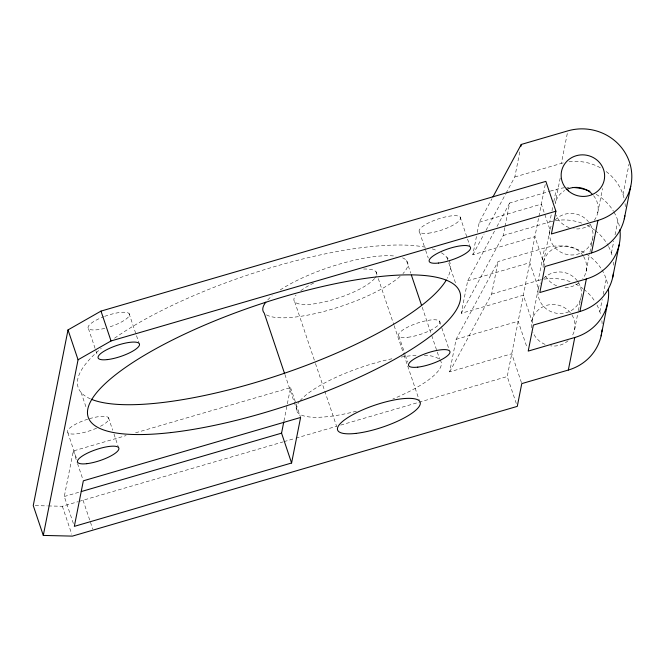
<?xml version="1.0" encoding="UTF-8"?>
<svg xmlns="http://www.w3.org/2000/svg" width="665" height="665" viewBox="0 0 665 665"><rect width="100%" height="100%" fill="white"/><g stroke="black" fill="none" stroke-linecap="round" stroke-linejoin="round"><path stroke-width="0.5" stroke-dasharray="3.33 2.49" d="M73.358 523.471L64.289 496.514L73.3 450.978L126.117 435.575M283.955 421.012L287.155 404.819M287.355 403.805L290.563 387.62L135.095 432.957M521.451 382.649L511.734 353.763L449.656 371.868L456.099 339.341L498.085 261.545L544.635 247.97A49.019 46.691 11.2 0 1 585.391 253.382M532.715 323.14L523.322 295.218L461.244 313.323L467.686 280.788L495.026 230.132M544.627 265.551L534.909 236.665L472.832 254.77L476.456 236.474M477.262 232.409L479.274 222.243L491.967 198.719M449.656 371.868L491.643 294.071L498.085 261.545M461.244 313.323L503.23 235.526L504.843 227.388M505.043 226.374L509.673 203L549.29 191.445M506.032 193.257L514.818 176.973L520.254 149.525M516.298 403.497L507.229 376.54L538.733 217.355M538.933 216.333L545.267 184.338M491.643 294.071L538.201 280.497L544.635 247.97M503.23 235.526L549.789 221.944L551.194 214.828M552 210.763L552.806 206.699M553.812 201.62L556.223 189.417A49.019 46.691 11.2 0 1 565.857 187.605M514.818 176.973L561.376 163.399L567.611 131.886M532 320.547L538.434 288.02M543.588 261.993L550.021 229.467M560.204 178.029L555.175 203.44A21.787 20.756 11.2 0 1 564.618 190.506M574.535 329.99L578.151 311.694M578.359 310.68L580.969 297.463M586.123 271.436L589.747 253.141M589.946 252.126L592.557 238.91M597.71 212.891L602.54 188.494M599.822 311.685L602.232 299.491M603.238 294.412L606.256 279.159M611.409 253.141L613.828 240.938M615.034 234.845L617.851 220.614M622.997 194.587L629.032 164.097M472.832 254.77L484.062 233.964M486.015 230.348L505.541 194.163M496.979 226.516L509.673 203M550.279 191.154L556.223 189.417M479.274 222.243L541.343 204.138L550.42 231.096M467.686 280.788L529.756 262.692L538.509 288.685M456.099 339.341L518.168 321.237L527.245 348.194M64.289 496.514L80.232 491.867M48.304 505.932L62.352 506.273L78.121 501.676M79.11 501.385L282.999 441.926M283.997 441.635L294.936 438.443M295.933 438.152L336.714 426.265M340.696 425.101L507.229 376.54M35.253 505.616L47.298 505.907M460.138 217.039L469.864 245.925M446.863 257.255L448.484 262.068M448.808 263.032L455.616 283.257M419.499 232.06L425.334 249.392M425.658 250.356L428.252 258.062M439.54 321.129L441.485 326.906M441.809 327.87L449.257 350.014M406.456 260.472L410.729 273.149M422.217 307.288L431.41 334.595M431.735 335.567L439.615 358.984M398.9 336.149L405.051 354.445M405.376 355.409L407.645 362.151M375.983 271.736L376.972 274.678M378.285 278.593L393.788 324.645M394.112 325.626L403.68 354.038M404.004 355.019L419.174 400.089M294.703 301.785L315.144 362.533M315.476 363.514L336.581 426.223M290.563 387.62L295.75 403.023M296.066 403.979L300.605 417.462M284.903 374.503L297.704 412.541M129.077 313.589L139.118 343.431M88.437 328.61L95.561 349.79M95.885 350.754L97.181 354.603M108.47 417.678L112.684 430.197M113.981 434.046L118.52 447.52M81.105 392.483L86.292 407.886M67.83 432.699L76.583 458.7M73.3 450.978L77.19 462.532M77.514 463.488L83.017 479.856M83.05 500.238L92.767 529.124M62.352 506.273L71.754 534.195M566.838 187.53A49.019 46.691 11.2 0 1 568.791 187.43M596.139 194.33A49.019 46.691 11.2 0 1 613.479 211.229M614.011 212.127A49.019 46.691 11.2 0 1 619.597 227.588M590.503 224.787A21.787 20.756 11.2 0 1 571.459 254.978A21.787 20.756 11.2 0 1 551.925 224.388M555.15 219.974A21.787 20.756 11.2 0 1 588.45 221.719M586.231 253.905A49.019 46.691 11.2 0 1 600.778 268.037M601.892 269.782A49.019 46.691 11.2 0 1 608.01 286.133M578.45 282.534A21.787 20.756 11.2 0 1 560.346 313.531A21.787 20.756 11.2 0 1 540.337 282.933M543.563 278.527A21.787 20.756 11.2 0 1 577.96 281.76M561.376 163.399A49.019 46.691 11.2 0 1 563.247 162.892M569.049 161.794A49.019 46.691 11.2 0 1 602.133 168.81M606.206 171.57A49.019 46.691 11.2 0 1 624.36 199.542M625.042 203.598A49.019 46.691 11.2 0 1 625.308 206.64M549.789 221.944A49.019 46.691 11.2 0 1 554.535 220.813M555.508 220.639A49.019 46.691 11.2 0 1 582.631 223.457M587.12 225.46A49.019 46.691 11.2 0 1 594.618 230.115M595.399 230.713A49.019 46.691 11.2 0 1 608.084 245.56M608.575 246.482A49.019 46.691 11.2 0 1 612.54 257.081M613.454 262.143A49.019 46.691 11.2 0 1 613.72 265.185M538.201 280.497A49.019 46.691 11.2 0 1 542.948 279.358M543.92 279.192A49.019 46.691 11.2 0 1 570.121 281.652M575.533 284.013A49.019 46.691 11.2 0 1 583.03 288.668M583.812 289.267A49.019 46.691 11.2 0 1 594.335 300.563M596.987 305.036A49.019 46.691 11.2 0 1 600.952 315.634M601.867 320.696A49.019 46.691 11.2 0 1 602.133 323.739M593.596 195.693A21.787 20.756 11.2 0 1 594.352 220.281M590.545 224.238A21.787 20.756 11.2 0 1 573.762 228.752M569.157 227.621A21.787 20.756 11.2 0 1 556.065 215.053M583.604 256.515A21.787 20.756 11.2 0 1 582.764 278.826M578.957 282.791A21.787 20.756 11.2 0 1 563.122 287.405M556.68 285.834A21.787 20.756 11.2 0 1 544.826 274.454M543.13 267.397A21.787 20.756 11.2 0 1 558.159 246.823A21.787 20.756 11.2 0 1 583.105 255.734M572.016 315.06A21.787 20.756 11.2 0 1 571.701 336.623M568.085 340.746A21.787 20.756 11.2 0 1 550.587 345.85M545.092 344.387A21.787 20.756 11.2 0 1 532.881 332.159M531.726 327.754A21.787 20.756 11.2 0 1 545.674 305.651A21.787 20.756 11.2 0 1 571.518 314.287M104.646 316.374A21.787 5.819 -18.6 0 1 129.401 314.146A21.787 5.819 -18.6 0 1 108.362 327.338M104.779 328.335A21.787 5.819 -18.6 0 1 88.029 327.679A21.787 5.819 -18.6 0 1 103.765 316.706M89.442 418.684A21.787 5.819 -18.6 0 1 108.087 417.329A21.787 5.819 -18.6 0 1 100.174 426.448M96.575 428.169A21.787 5.819 -18.6 0 1 67.93 432.807A21.787 5.819 -18.6 0 1 87.639 419.233M449.116 260.613A196.075 52.402 -18.6 0 1 447.346 278.219M90.332 398.842A196.075 52.402 -18.6 0 1 101.255 348.377M114.555 338.219A196.075 52.402 -18.6 0 1 426.863 247.513M432.233 248.91A196.075 52.402 -18.6 0 1 437.645 250.896M441.336 252.783A196.075 52.402 -18.6 0 1 448.642 259.732M439.939 359.956A76.251 20.374 -18.6 0 1 392.849 399.008M356.382 411.203A76.251 20.374 -18.6 0 1 299.325 401.643M300.031 400.754A76.251 20.374 -18.6 0 1 391.918 358.792M401.203 357.047A76.251 20.374 -18.6 0 1 417.504 355.276M424.337 355.251A76.251 20.374 -18.6 0 1 439.357 359.358M363.589 269.051A43.574 11.646 -18.6 0 1 375.284 277.671M374.644 278.469A43.574 11.646 -18.6 0 1 322.143 302.45A43.574 11.646 -18.6 0 1 296.033 295.052M300.788 290.705A43.574 11.646 -18.6 0 1 314.969 282.417M402.541 257.854A76.251 20.374 -18.6 0 1 402.957 273.573M400.139 276.316A76.251 20.374 -18.6 0 1 329.724 309.857A76.251 20.374 -18.6 0 1 266.274 314.736M267.721 299.957A76.251 20.374 -18.6 0 1 272.176 295.8M280.214 289.932A76.251 20.374 -18.6 0 1 396.024 256.208M407.761 337.288A21.787 5.819 -18.6 0 0 439.914 322.608A21.787 5.819 -18.6 0 0 409.989 326.025A21.787 5.819 -18.6 0 0 407.761 337.288M428.36 233.199A21.787 5.819 -18.6 0 0 460.513 218.519A21.787 5.819 -18.6 0 0 430.588 221.935A21.787 5.819 -18.6 0 0 428.36 233.199"/><path stroke-width="1" d="M492.94 196.915L521.26 144.446L567.819 130.872A49.019 46.691 11.2 0 1 629.439 162.061A49.019 46.691 11.2 0 1 597.951 220.406L551.393 233.98L555.898 211.212L545.857 181.37L100.989 311.104L68.013 329.915L33.25 505.566L43.291 535.416L72.402 536.123L517.27 406.382L521.776 383.614L568.334 370.039A49.019 46.691 11.2 0 0 601.517 333.905M43.291 535.416L78.063 359.765L68.013 329.915M291.594 462.998L300.605 417.462L83.341 480.82L74.33 526.364L291.594 462.998L281.553 433.156L283.756 422.026M520.853 146.483L521.26 144.446M568.334 370.039L574.768 337.504A49.019 46.691 11.2 0 0 608.417 289.184M574.768 337.504L528.218 351.087L533.363 325.06L579.922 311.486L586.355 278.959A49.019 46.691 11.2 0 0 619.896 229.616M586.355 278.959L539.805 292.534L544.951 266.515L591.509 252.933L597.951 220.406M601.118 335.892L607.552 303.365M612.706 277.347L619.148 244.811M624.294 218.793L630.736 186.267M78.063 359.765L111.03 340.954L555.898 211.212M81.23 491.576L281.553 433.156M411.386 275.102L421.56 305.335M284.57 373.531L264.221 313.057A76.251 20.374 -18.6 0 1 265.842 302.151M100.989 311.104L111.03 340.954M572.715 187.455A49.019 46.691 11.2 0 1 589.988 191.296M566.248 189.625A21.787 20.756 11.2 0 1 592.365 194.288M624.859 215.801A49.019 46.691 11.2 0 1 591.509 252.933M613.413 273.34A49.019 46.691 11.2 0 1 579.922 311.486M602.041 329.857A49.019 46.691 11.2 0 1 601.825 331.893M446.323 280.031A196.075 52.402 -18.6 0 1 280.306 374.661A196.075 52.402 -18.6 0 1 91.346 399.274M568.309 190.813A21.787 20.756 11.2 0 0 604.153 180.356A21.787 20.756 11.2 0 0 576.181 155.743A21.787 20.756 11.2 0 0 568.309 190.813M170.88 432.574A196.075 52.402 -18.6 0 0 460.255 300.405A196.075 52.402 -18.6 0 0 190.955 331.162A196.075 52.402 -18.6 0 0 170.88 432.574M417.803 367.138A21.787 5.819 -18.6 0 0 449.956 352.45A21.787 5.819 -18.6 0 0 420.031 355.866A21.787 5.819 -18.6 0 0 417.803 367.138M86.733 463.688A21.787 5.819 -18.6 0 0 118.885 449A21.787 5.819 -18.6 0 0 88.969 452.416A21.787 5.819 -18.6 0 0 86.733 463.688M107.339 359.599A21.787 5.819 -18.6 0 0 139.492 344.911A21.787 5.819 -18.6 0 0 109.567 348.327A21.787 5.819 -18.6 0 0 107.339 359.599M438.401 263.049A21.787 5.819 -18.6 0 0 470.554 248.361A21.787 5.819 -18.6 0 0 440.637 251.777A21.787 5.819 -18.6 0 0 438.401 263.049M355.941 433.397A43.574 11.646 -18.6 0 0 420.247 404.029A43.574 11.646 -18.6 0 0 360.405 410.862A43.574 11.646 -18.6 0 0 355.941 433.397"/></g></svg>
